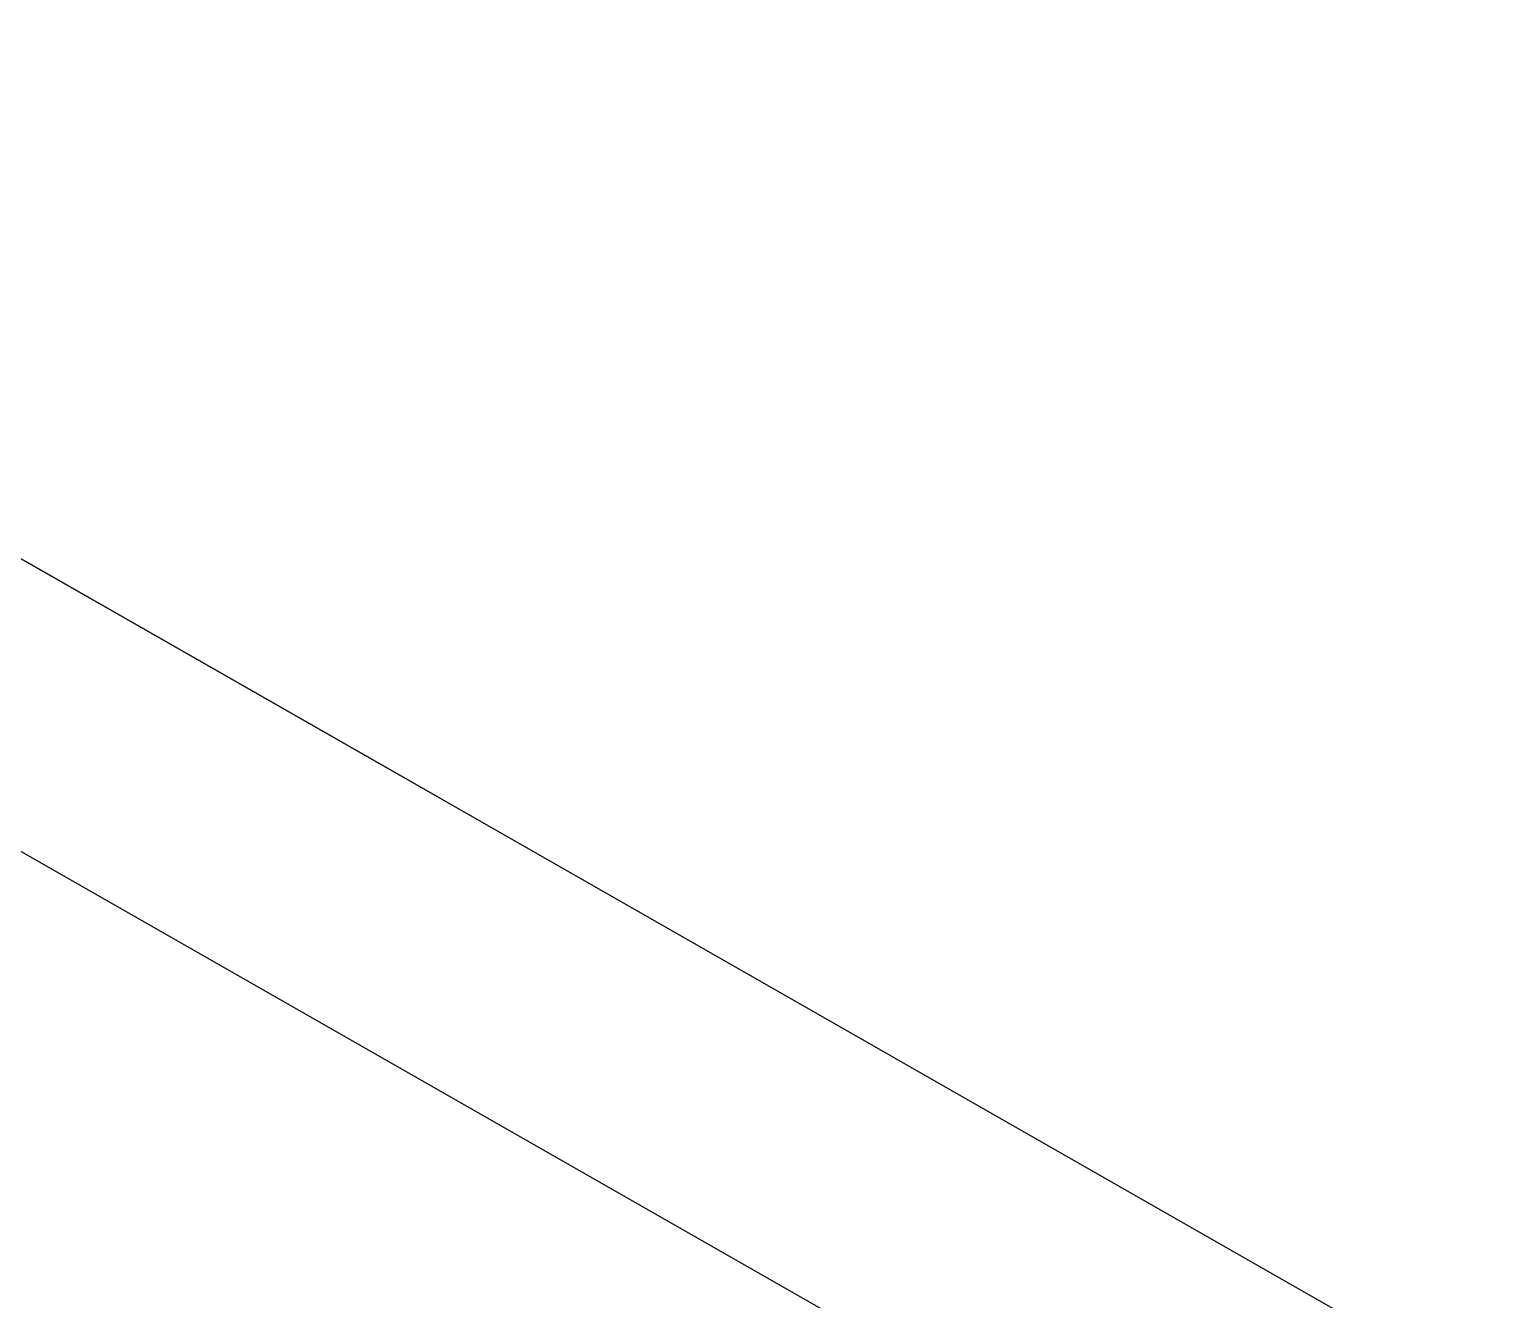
# Model space of a CAD drawing. Header units: inches. Extents: x -20.8 to 74.7, y -53.7 to 19.1.
# Drawn here: x 0.558 to 1.407, y 11.715 to 12.456 of the extents above; entities that cross this region are included whole.
import ezdxf

# ---------------------------------------------------------------- set-up
doc = ezdxf.new("R2010")
doc.units = ezdxf.units.IN
doc.header["$MEASUREMENT"] = 0
for name, color, linetype, lineweight in [('.ATI-HATCH', 7, 'Continuous', 0), ('G-ANNO-TTLB', 7, 'Continuous', 0), ('TYVEK', 7, 'Continuous', 0)]:
    doc.layers.add(name, color=color, linetype=linetype, lineweight=lineweight)

# ---------------------------------------------------------------- blocks, each defined once
blk = doc.blocks.new('Block_857')
at = {"layer": '.ATI-HATCH'}
for points, knots in [([(0.05346, 12.43236), (0.05346, 12.43236), (-0.09602, 12.34733), (-0.09602, 12.34733), (-0.09602, 12.34733), (1.14653, 11.63781), (1.14653, 11.63781), (1.14653, 11.63781), (1.31916, 11.70962), (1.31916, 11.70962), (1.31916, 11.70962), (0.05346, 12.43236), (0.05346, 12.43236)], [0, 0, 0, 0, 1, 1, 1, 2, 2, 2, 3, 3, 3, 4, 4, 4, 4]), ([(-0.09602, 12.34733), (-0.09602, 12.34733), (-0.25814, 12.2551), (-0.25814, 12.2551), (-0.25814, 12.2551), (-0.37482, 12.1876), (-0.37482, 12.1876), (-0.37482, 12.1876), (0.55876, 11.6545), (0.55876, 11.6545), (0.82086, 11.50795), (1.08295, 11.3614), (1.12257, 11.41564), (1.1279, 11.42294), (1.12921, 11.43389), (1.12593, 11.44896), (1.1183, 11.48406), (1.08585, 11.54157), (1.05341, 11.59907), (1.05341, 11.59907), (1.14653, 11.63781), (1.14653, 11.63781), (1.14653, 11.63781), (-0.09602, 12.34733), (-0.09602, 12.34733)], [0, 0, 0, 0, 1, 1, 1, 2, 2, 2, 3, 3, 3, 4, 4, 4, 5, 5, 5, 6, 6, 6, 7, 7, 7, 8, 8, 8, 8])]:
    blk.add_open_spline(points, degree=3, knots=knots, dxfattribs=at)
at = {"layer": '.ATI-HATCH', "color": 8, "lineweight": 0, "true_color": 0x818080}
for points in [[(0.56725, 12.13014), (0.56725, 12.13014), (0.56725, 12.13014), (0.56725, 12.13014)], [(0.57663, 12.11138), (0.57663, 12.11138), (0.57663, 12.11138), (0.57663, 12.11138)], [(0.59539, 12.11138), (0.59539, 12.11138), (0.59539, 12.11138), (0.59539, 12.11138)], [(0.61414, 12.11138), (0.61414, 12.11138), (0.61414, 12.11138), (0.61414, 12.11138)], [(0.56725, 12.09263), (0.56725, 12.09263), (0.56725, 12.09263), (0.56725, 12.09263)], [(0.58601, 12.09263), (0.58601, 12.09263), (0.58601, 12.09263), (0.58601, 12.09263)], [(0.60476, 12.09263), (0.60476, 12.09263), (0.60476, 12.09263), (0.60476, 12.09263)], [(0.62352, 12.09263), (0.62352, 12.09263), (0.62352, 12.09263), (0.62352, 12.09263)], [(0.64228, 12.09263), (0.64228, 12.09263), (0.64228, 12.09263), (0.64228, 12.09263)], [(0.57663, 12.07387), (0.57663, 12.07387), (0.57663, 12.07387), (0.57663, 12.07387)], [(0.59539, 12.07387), (0.59539, 12.07387), (0.59539, 12.07387), (0.59539, 12.07387)], [(0.61414, 12.07387), (0.61414, 12.07387), (0.61414, 12.07387), (0.61414, 12.07387)], [(0.6329, 12.07387), (0.6329, 12.07387), (0.6329, 12.07387), (0.6329, 12.07387)], [(0.65165, 12.07387), (0.65165, 12.07387), (0.65165, 12.07387), (0.65165, 12.07387)], [(0.67041, 12.07387), (0.67041, 12.07387), (0.67041, 12.07387), (0.67041, 12.07387)], [(0.56725, 12.05512), (0.56725, 12.05512), (0.56725, 12.05512), (0.56725, 12.05512)], [(0.58601, 12.05512), (0.58601, 12.05512), (0.58601, 12.05512), (0.58601, 12.05512)], [(0.60476, 12.05512), (0.60476, 12.05512), (0.60476, 12.05512), (0.60476, 12.05512)], [(0.62352, 12.05512), (0.62352, 12.05512), (0.62352, 12.05512), (0.62352, 12.05512)], [(0.64228, 12.05512), (0.64228, 12.05512), (0.64228, 12.05512), (0.64228, 12.05512)], [(0.66103, 12.05512), (0.66103, 12.05512), (0.66103, 12.05512), (0.66103, 12.05512)], [(0.67979, 12.05512), (0.67979, 12.05512), (0.67979, 12.05512), (0.67979, 12.05512)], [(0.69854, 12.05512), (0.69854, 12.05512), (0.69854, 12.05512), (0.69854, 12.05512)], [(0.57663, 12.03636), (0.57663, 12.03636), (0.57663, 12.03636), (0.57663, 12.03636)], [(0.59539, 12.03636), (0.59539, 12.03636), (0.59539, 12.03636), (0.59539, 12.03636)], [(0.61414, 12.03636), (0.61414, 12.03636), (0.61414, 12.03636), (0.61414, 12.03636)], [(0.6329, 12.03636), (0.6329, 12.03636), (0.6329, 12.03636), (0.6329, 12.03636)], [(0.65165, 12.03636), (0.65165, 12.03636), (0.65165, 12.03636), (0.65165, 12.03636)], [(0.67041, 12.03636), (0.67041, 12.03636), (0.67041, 12.03636), (0.67041, 12.03636)], [(0.68916, 12.03636), (0.68916, 12.03636), (0.68916, 12.03636), (0.68916, 12.03636)], [(0.70792, 12.03636), (0.70792, 12.03636), (0.70792, 12.03636), (0.70792, 12.03636)], [(0.72668, 12.03636), (0.72668, 12.03636), (0.72668, 12.03636), (0.72668, 12.03636)], [(0.74543, 12.03636), (0.74543, 12.03636), (0.74543, 12.03636), (0.74543, 12.03636)], [(0.56725, 12.0176), (0.56725, 12.0176), (0.56725, 12.0176), (0.56725, 12.0176)], [(0.58601, 12.0176), (0.58601, 12.0176), (0.58601, 12.0176), (0.58601, 12.0176)], [(0.60476, 12.0176), (0.60476, 12.0176), (0.60476, 12.0176), (0.60476, 12.0176)], [(0.62352, 12.0176), (0.62352, 12.0176), (0.62352, 12.0176), (0.62352, 12.0176)], [(0.64228, 12.0176), (0.64228, 12.0176), (0.64228, 12.0176), (0.64228, 12.0176)], [(0.66103, 12.0176), (0.66103, 12.0176), (0.66103, 12.0176), (0.66103, 12.0176)], [(0.67979, 12.0176), (0.67979, 12.0176), (0.67979, 12.0176), (0.67979, 12.0176)], [(0.69854, 12.0176), (0.69854, 12.0176), (0.69854, 12.0176), (0.69854, 12.0176)], [(0.7173, 12.0176), (0.7173, 12.0176), (0.7173, 12.0176), (0.7173, 12.0176)], [(0.73605, 12.0176), (0.73605, 12.0176), (0.73605, 12.0176), (0.73605, 12.0176)], [(0.75481, 12.0176), (0.75481, 12.0176), (0.75481, 12.0176), (0.75481, 12.0176)], [(0.77357, 12.0176), (0.77357, 12.0176), (0.77357, 12.0176), (0.77357, 12.0176)], [(0.57663, 11.99885), (0.57663, 11.99885), (0.57663, 11.99885), (0.57663, 11.99885)], [(0.59539, 11.99885), (0.59539, 11.99885), (0.59539, 11.99885), (0.59539, 11.99885)], [(0.61414, 11.99885), (0.61414, 11.99885), (0.61414, 11.99885), (0.61414, 11.99885)], [(0.6329, 11.99885), (0.6329, 11.99885), (0.6329, 11.99885), (0.6329, 11.99885)], [(0.65165, 11.99885), (0.65165, 11.99885), (0.65165, 11.99885), (0.65165, 11.99885)], [(0.67041, 11.99885), (0.67041, 11.99885), (0.67041, 11.99885), (0.67041, 11.99885)], [(0.68916, 11.99885), (0.68916, 11.99885), (0.68916, 11.99885), (0.68916, 11.99885)], [(0.70792, 11.99885), (0.70792, 11.99885), (0.70792, 11.99885), (0.70792, 11.99885)], [(0.72668, 11.99885), (0.72668, 11.99885), (0.72668, 11.99885), (0.72668, 11.99885)], [(0.74543, 11.99885), (0.74543, 11.99885), (0.74543, 11.99885), (0.74543, 11.99885)], [(0.76419, 11.99885), (0.76419, 11.99885), (0.76419, 11.99885), (0.76419, 11.99885)], [(0.78294, 11.99885), (0.78294, 11.99885), (0.78294, 11.99885), (0.78294, 11.99885)], [(0.8017, 11.99885), (0.8017, 11.99885), (0.8017, 11.99885), (0.8017, 11.99885)], [(0.56725, 11.98009), (0.56725, 11.98009), (0.56725, 11.98009), (0.56725, 11.98009)], [(0.58601, 11.98009), (0.58601, 11.98009), (0.58601, 11.98009), (0.58601, 11.98009)], [(0.60476, 11.98009), (0.60476, 11.98009), (0.60476, 11.98009), (0.60476, 11.98009)], [(0.62352, 11.98009), (0.62352, 11.98009), (0.62352, 11.98009), (0.62352, 11.98009)], [(0.64228, 11.98009), (0.64228, 11.98009), (0.64228, 11.98009), (0.64228, 11.98009)], [(0.66103, 11.98009), (0.66103, 11.98009), (0.66103, 11.98009), (0.66103, 11.98009)], [(0.67979, 11.98009), (0.67979, 11.98009), (0.67979, 11.98009), (0.67979, 11.98009)], [(0.69854, 11.98009), (0.69854, 11.98009), (0.69854, 11.98009), (0.69854, 11.98009)], [(0.7173, 11.98009), (0.7173, 11.98009), (0.7173, 11.98009), (0.7173, 11.98009)], [(0.73605, 11.98009), (0.73605, 11.98009), (0.73605, 11.98009), (0.73605, 11.98009)], [(0.75481, 11.98009), (0.75481, 11.98009), (0.75481, 11.98009), (0.75481, 11.98009)], [(0.77357, 11.98009), (0.77357, 11.98009), (0.77357, 11.98009), (0.77357, 11.98009)], [(0.79232, 11.98009), (0.79232, 11.98009), (0.79232, 11.98009), (0.79232, 11.98009)], [(0.81108, 11.98009), (0.81108, 11.98009), (0.81108, 11.98009), (0.81108, 11.98009)], [(0.82983, 11.98009), (0.82983, 11.98009), (0.82983, 11.98009), (0.82983, 11.98009)], [(0.57663, 11.96134), (0.57663, 11.96134), (0.57663, 11.96134), (0.57663, 11.96134)], [(0.59539, 11.96134), (0.59539, 11.96134), (0.59539, 11.96134), (0.59539, 11.96134)], [(0.61414, 11.96134), (0.61414, 11.96134), (0.61414, 11.96134), (0.61414, 11.96134)], [(0.6329, 11.96134), (0.6329, 11.96134), (0.6329, 11.96134), (0.6329, 11.96134)], [(0.65165, 11.96134), (0.65165, 11.96134), (0.65165, 11.96134), (0.65165, 11.96134)], [(0.67041, 11.96134), (0.67041, 11.96134), (0.67041, 11.96134), (0.67041, 11.96134)], [(0.68916, 11.96134), (0.68916, 11.96134), (0.68916, 11.96134), (0.68916, 11.96134)], [(0.70792, 11.96134), (0.70792, 11.96134), (0.70792, 11.96134), (0.70792, 11.96134)], [(0.72668, 11.96134), (0.72668, 11.96134), (0.72668, 11.96134), (0.72668, 11.96134)], [(0.74543, 11.96134), (0.74543, 11.96134), (0.74543, 11.96134), (0.74543, 11.96134)], [(0.76419, 11.96134), (0.76419, 11.96134), (0.76419, 11.96134), (0.76419, 11.96134)], [(0.78294, 11.96134), (0.78294, 11.96134), (0.78294, 11.96134), (0.78294, 11.96134)], [(0.8017, 11.96134), (0.8017, 11.96134), (0.8017, 11.96134), (0.8017, 11.96134)], [(0.82045, 11.96134), (0.82045, 11.96134), (0.82045, 11.96134), (0.82045, 11.96134)], [(0.83921, 11.96134), (0.83921, 11.96134), (0.83921, 11.96134), (0.83921, 11.96134)], [(0.85797, 11.96134), (0.85797, 11.96134), (0.85797, 11.96134), (0.85797, 11.96134)], [(0.87672, 11.96134), (0.87672, 11.96134), (0.87672, 11.96134), (0.87672, 11.96134)], [(0.56725, 11.94258), (0.56725, 11.94258), (0.56725, 11.94258), (0.56725, 11.94258)], [(0.58601, 11.94258), (0.58601, 11.94258), (0.58601, 11.94258), (0.58601, 11.94258)], [(0.60476, 11.94258), (0.60476, 11.94258), (0.60476, 11.94258), (0.60476, 11.94258)], [(0.62352, 11.94258), (0.62352, 11.94258), (0.62352, 11.94258), (0.62352, 11.94258)], [(0.64228, 11.94258), (0.64228, 11.94258), (0.64228, 11.94258), (0.64228, 11.94258)], [(0.66103, 11.94258), (0.66103, 11.94258), (0.66103, 11.94258), (0.66103, 11.94258)], [(0.67979, 11.94258), (0.67979, 11.94258), (0.67979, 11.94258), (0.67979, 11.94258)], [(0.69854, 11.94258), (0.69854, 11.94258), (0.69854, 11.94258), (0.69854, 11.94258)], [(0.7173, 11.94258), (0.7173, 11.94258), (0.7173, 11.94258), (0.7173, 11.94258)], [(0.73605, 11.94258), (0.73605, 11.94258), (0.73605, 11.94258), (0.73605, 11.94258)], [(0.75481, 11.94258), (0.75481, 11.94258), (0.75481, 11.94258), (0.75481, 11.94258)], [(0.77357, 11.94258), (0.77357, 11.94258), (0.77357, 11.94258), (0.77357, 11.94258)], [(0.79232, 11.94258), (0.79232, 11.94258), (0.79232, 11.94258), (0.79232, 11.94258)], [(0.81108, 11.94258), (0.81108, 11.94258), (0.81108, 11.94258), (0.81108, 11.94258)], [(0.82983, 11.94258), (0.82983, 11.94258), (0.82983, 11.94258), (0.82983, 11.94258)], [(0.84859, 11.94258), (0.84859, 11.94258), (0.84859, 11.94258), (0.84859, 11.94258)], [(0.86734, 11.94258), (0.86734, 11.94258), (0.86734, 11.94258), (0.86734, 11.94258)], [(0.8861, 11.94258), (0.8861, 11.94258), (0.8861, 11.94258), (0.8861, 11.94258)], [(0.90485, 11.94258), (0.90485, 11.94258), (0.90485, 11.94258), (0.90485, 11.94258)], [(0.57663, 11.92383), (0.57663, 11.92383), (0.57663, 11.92383), (0.57663, 11.92383)], [(0.59539, 11.92383), (0.59539, 11.92383), (0.59539, 11.92383), (0.59539, 11.92383)], [(0.61414, 11.92383), (0.61414, 11.92383), (0.61414, 11.92383), (0.61414, 11.92383)], [(0.6329, 11.92383), (0.6329, 11.92383), (0.6329, 11.92383), (0.6329, 11.92383)], [(0.65165, 11.92383), (0.65165, 11.92383), (0.65165, 11.92383), (0.65165, 11.92383)], [(0.67041, 11.92383), (0.67041, 11.92383), (0.67041, 11.92383), (0.67041, 11.92383)], [(0.68916, 11.92383), (0.68916, 11.92383), (0.68916, 11.92383), (0.68916, 11.92383)], [(0.70792, 11.92383), (0.70792, 11.92383), (0.70792, 11.92383), (0.70792, 11.92383)], [(0.72668, 11.92383), (0.72668, 11.92383), (0.72668, 11.92383), (0.72668, 11.92383)], [(0.74543, 11.92383), (0.74543, 11.92383), (0.74543, 11.92383), (0.74543, 11.92383)], [(0.76419, 11.92383), (0.76419, 11.92383), (0.76419, 11.92383), (0.76419, 11.92383)], [(0.78294, 11.92383), (0.78294, 11.92383), (0.78294, 11.92383), (0.78294, 11.92383)], [(0.8017, 11.92383), (0.8017, 11.92383), (0.8017, 11.92383), (0.8017, 11.92383)], [(0.82045, 11.92383), (0.82045, 11.92383), (0.82045, 11.92383), (0.82045, 11.92383)], [(0.83921, 11.92383), (0.83921, 11.92383), (0.83921, 11.92383), (0.83921, 11.92383)], [(0.85797, 11.92383), (0.85797, 11.92383), (0.85797, 11.92383), (0.85797, 11.92383)], [(0.87672, 11.92383), (0.87672, 11.92383), (0.87672, 11.92383), (0.87672, 11.92383)], [(0.89548, 11.92383), (0.89548, 11.92383), (0.89548, 11.92383), (0.89548, 11.92383)], [(0.91423, 11.92383), (0.91423, 11.92383), (0.91423, 11.92383), (0.91423, 11.92383)], [(0.93299, 11.92383), (0.93299, 11.92383), (0.93299, 11.92383), (0.93299, 11.92383)], [(0.56725, 11.90507), (0.56725, 11.90507), (0.56725, 11.90507), (0.56725, 11.90507)], [(0.58601, 11.90507), (0.58601, 11.90507), (0.58601, 11.90507), (0.58601, 11.90507)], [(0.60476, 11.90507), (0.60476, 11.90507), (0.60476, 11.90507), (0.60476, 11.90507)], [(0.62352, 11.90507), (0.62352, 11.90507), (0.62352, 11.90507), (0.62352, 11.90507)], [(0.64228, 11.90507), (0.64228, 11.90507), (0.64228, 11.90507), (0.64228, 11.90507)], [(0.66103, 11.90507), (0.66103, 11.90507), (0.66103, 11.90507), (0.66103, 11.90507)], [(0.67979, 11.90507), (0.67979, 11.90507), (0.67979, 11.90507), (0.67979, 11.90507)], [(0.69854, 11.90507), (0.69854, 11.90507), (0.69854, 11.90507), (0.69854, 11.90507)], [(0.7173, 11.90507), (0.7173, 11.90507), (0.7173, 11.90507), (0.7173, 11.90507)], [(0.73605, 11.90507), (0.73605, 11.90507), (0.73605, 11.90507), (0.73605, 11.90507)], [(0.75481, 11.90507), (0.75481, 11.90507), (0.75481, 11.90507), (0.75481, 11.90507)], [(0.77357, 11.90507), (0.77357, 11.90507), (0.77357, 11.90507), (0.77357, 11.90507)], [(0.79232, 11.90507), (0.79232, 11.90507), (0.79232, 11.90507), (0.79232, 11.90507)], [(0.81108, 11.90507), (0.81108, 11.90507), (0.81108, 11.90507), (0.81108, 11.90507)], [(0.82983, 11.90507), (0.82983, 11.90507), (0.82983, 11.90507), (0.82983, 11.90507)], [(0.84859, 11.90507), (0.84859, 11.90507), (0.84859, 11.90507), (0.84859, 11.90507)], [(0.86734, 11.90507), (0.86734, 11.90507), (0.86734, 11.90507), (0.86734, 11.90507)], [(0.8861, 11.90507), (0.8861, 11.90507), (0.8861, 11.90507), (0.8861, 11.90507)], [(0.90485, 11.90507), (0.90485, 11.90507), (0.90485, 11.90507), (0.90485, 11.90507)], [(0.92361, 11.90507), (0.92361, 11.90507), (0.92361, 11.90507), (0.92361, 11.90507)], [(0.94237, 11.90507), (0.94237, 11.90507), (0.94237, 11.90507), (0.94237, 11.90507)], [(0.96112, 11.90507), (0.96112, 11.90507), (0.96112, 11.90507), (0.96112, 11.90507)], [(0.57663, 11.88631), (0.57663, 11.88631), (0.57663, 11.88631), (0.57663, 11.88631)], [(0.59539, 11.88631), (0.59539, 11.88631), (0.59539, 11.88631), (0.59539, 11.88631)], [(0.61414, 11.88631), (0.61414, 11.88631), (0.61414, 11.88631), (0.61414, 11.88631)], [(0.6329, 11.88631), (0.6329, 11.88631), (0.6329, 11.88631), (0.6329, 11.88631)], [(0.65165, 11.88631), (0.65165, 11.88631), (0.65165, 11.88631), (0.65165, 11.88631)], [(0.67041, 11.88631), (0.67041, 11.88631), (0.67041, 11.88631), (0.67041, 11.88631)], [(0.68916, 11.88631), (0.68916, 11.88631), (0.68916, 11.88631), (0.68916, 11.88631)], [(0.70792, 11.88631), (0.70792, 11.88631), (0.70792, 11.88631), (0.70792, 11.88631)], [(0.72668, 11.88631), (0.72668, 11.88631), (0.72668, 11.88631), (0.72668, 11.88631)], [(0.74543, 11.88631), (0.74543, 11.88631), (0.74543, 11.88631), (0.74543, 11.88631)], [(0.76419, 11.88631), (0.76419, 11.88631), (0.76419, 11.88631), (0.76419, 11.88631)], [(0.78294, 11.88631), (0.78294, 11.88631), (0.78294, 11.88631), (0.78294, 11.88631)], [(0.8017, 11.88631), (0.8017, 11.88631), (0.8017, 11.88631), (0.8017, 11.88631)], [(0.82045, 11.88631), (0.82045, 11.88631), (0.82045, 11.88631), (0.82045, 11.88631)], [(0.83921, 11.88631), (0.83921, 11.88631), (0.83921, 11.88631), (0.83921, 11.88631)], [(0.85797, 11.88631), (0.85797, 11.88631), (0.85797, 11.88631), (0.85797, 11.88631)], [(0.87672, 11.88631), (0.87672, 11.88631), (0.87672, 11.88631), (0.87672, 11.88631)], [(0.89548, 11.88631), (0.89548, 11.88631), (0.89548, 11.88631), (0.89548, 11.88631)], [(0.91423, 11.88631), (0.91423, 11.88631), (0.91423, 11.88631), (0.91423, 11.88631)], [(0.93299, 11.88631), (0.93299, 11.88631), (0.93299, 11.88631), (0.93299, 11.88631)], [(0.95174, 11.88631), (0.95174, 11.88631), (0.95174, 11.88631), (0.95174, 11.88631)], [(0.9705, 11.88631), (0.9705, 11.88631), (0.9705, 11.88631), (0.9705, 11.88631)], [(0.98926, 11.88631), (0.98926, 11.88631), (0.98926, 11.88631), (0.98926, 11.88631)], [(1.00801, 11.88631), (1.00801, 11.88631), (1.00801, 11.88631), (1.00801, 11.88631)], [(0.56725, 11.86756), (0.56725, 11.86756), (0.56725, 11.86756), (0.56725, 11.86756)], [(0.58601, 11.86756), (0.58601, 11.86756), (0.58601, 11.86756), (0.58601, 11.86756)], [(0.60476, 11.86756), (0.60476, 11.86756), (0.60476, 11.86756), (0.60476, 11.86756)], [(0.62352, 11.86756), (0.62352, 11.86756), (0.62352, 11.86756), (0.62352, 11.86756)], [(0.64228, 11.86756), (0.64228, 11.86756), (0.64228, 11.86756), (0.64228, 11.86756)], [(0.66103, 11.86756), (0.66103, 11.86756), (0.66103, 11.86756), (0.66103, 11.86756)], [(0.67979, 11.86756), (0.67979, 11.86756), (0.67979, 11.86756), (0.67979, 11.86756)], [(0.69854, 11.86756), (0.69854, 11.86756), (0.69854, 11.86756), (0.69854, 11.86756)], [(0.7173, 11.86756), (0.7173, 11.86756), (0.7173, 11.86756), (0.7173, 11.86756)], [(0.73605, 11.86756), (0.73605, 11.86756), (0.73605, 11.86756), (0.73605, 11.86756)], [(0.75481, 11.86756), (0.75481, 11.86756), (0.75481, 11.86756), (0.75481, 11.86756)], [(0.77357, 11.86756), (0.77357, 11.86756), (0.77357, 11.86756), (0.77357, 11.86756)], [(0.79232, 11.86756), (0.79232, 11.86756), (0.79232, 11.86756), (0.79232, 11.86756)], [(0.81108, 11.86756), (0.81108, 11.86756), (0.81108, 11.86756), (0.81108, 11.86756)], [(0.82983, 11.86756), (0.82983, 11.86756), (0.82983, 11.86756), (0.82983, 11.86756)], [(0.84859, 11.86756), (0.84859, 11.86756), (0.84859, 11.86756), (0.84859, 11.86756)], [(0.86734, 11.86756), (0.86734, 11.86756), (0.86734, 11.86756), (0.86734, 11.86756)], [(0.8861, 11.86756), (0.8861, 11.86756), (0.8861, 11.86756), (0.8861, 11.86756)], [(0.90485, 11.86756), (0.90485, 11.86756), (0.90485, 11.86756), (0.90485, 11.86756)], [(0.92361, 11.86756), (0.92361, 11.86756), (0.92361, 11.86756), (0.92361, 11.86756)], [(0.94237, 11.86756), (0.94237, 11.86756), (0.94237, 11.86756), (0.94237, 11.86756)], [(0.96112, 11.86756), (0.96112, 11.86756), (0.96112, 11.86756), (0.96112, 11.86756)], [(0.97988, 11.86756), (0.97988, 11.86756), (0.97988, 11.86756), (0.97988, 11.86756)], [(0.99863, 11.86756), (0.99863, 11.86756), (0.99863, 11.86756), (0.99863, 11.86756)], [(1.01739, 11.86756), (1.01739, 11.86756), (1.01739, 11.86756), (1.01739, 11.86756)], [(1.03614, 11.86756), (1.03614, 11.86756), (1.03614, 11.86756), (1.03614, 11.86756)], [(0.57663, 11.8488), (0.57663, 11.8488), (0.57663, 11.8488), (0.57663, 11.8488)], [(0.59539, 11.8488), (0.59539, 11.8488), (0.59539, 11.8488), (0.59539, 11.8488)], [(0.61414, 11.8488), (0.61414, 11.8488), (0.61414, 11.8488), (0.61414, 11.8488)], [(0.6329, 11.8488), (0.6329, 11.8488), (0.6329, 11.8488), (0.6329, 11.8488)], [(0.65165, 11.8488), (0.65165, 11.8488), (0.65165, 11.8488), (0.65165, 11.8488)], [(0.67041, 11.8488), (0.67041, 11.8488), (0.67041, 11.8488), (0.67041, 11.8488)], [(0.68916, 11.8488), (0.68916, 11.8488), (0.68916, 11.8488), (0.68916, 11.8488)], [(0.70792, 11.8488), (0.70792, 11.8488), (0.70792, 11.8488), (0.70792, 11.8488)], [(0.72668, 11.8488), (0.72668, 11.8488), (0.72668, 11.8488), (0.72668, 11.8488)], [(0.74543, 11.8488), (0.74543, 11.8488), (0.74543, 11.8488), (0.74543, 11.8488)], [(0.76419, 11.8488), (0.76419, 11.8488), (0.76419, 11.8488), (0.76419, 11.8488)], [(0.78294, 11.8488), (0.78294, 11.8488), (0.78294, 11.8488), (0.78294, 11.8488)], [(0.8017, 11.8488), (0.8017, 11.8488), (0.8017, 11.8488), (0.8017, 11.8488)], [(0.82045, 11.8488), (0.82045, 11.8488), (0.82045, 11.8488), (0.82045, 11.8488)], [(0.83921, 11.8488), (0.83921, 11.8488), (0.83921, 11.8488), (0.83921, 11.8488)], [(0.85797, 11.8488), (0.85797, 11.8488), (0.85797, 11.8488), (0.85797, 11.8488)], [(0.87672, 11.8488), (0.87672, 11.8488), (0.87672, 11.8488), (0.87672, 11.8488)], [(0.89548, 11.8488), (0.89548, 11.8488), (0.89548, 11.8488), (0.89548, 11.8488)], [(0.91423, 11.8488), (0.91423, 11.8488), (0.91423, 11.8488), (0.91423, 11.8488)], [(0.93299, 11.8488), (0.93299, 11.8488), (0.93299, 11.8488), (0.93299, 11.8488)], [(0.95174, 11.8488), (0.95174, 11.8488), (0.95174, 11.8488), (0.95174, 11.8488)], [(0.9705, 11.8488), (0.9705, 11.8488), (0.9705, 11.8488), (0.9705, 11.8488)], [(0.98926, 11.8488), (0.98926, 11.8488), (0.98926, 11.8488), (0.98926, 11.8488)], [(1.00801, 11.8488), (1.00801, 11.8488), (1.00801, 11.8488), (1.00801, 11.8488)], [(1.02677, 11.8488), (1.02677, 11.8488), (1.02677, 11.8488), (1.02677, 11.8488)], [(1.04552, 11.8488), (1.04552, 11.8488), (1.04552, 11.8488), (1.04552, 11.8488)], [(1.06428, 11.8488), (1.06428, 11.8488), (1.06428, 11.8488), (1.06428, 11.8488)], [(0.56725, 11.83005), (0.56725, 11.83005), (0.56725, 11.83005), (0.56725, 11.83005)], [(0.58601, 11.83005), (0.58601, 11.83005), (0.58601, 11.83005), (0.58601, 11.83005)], [(0.60476, 11.83005), (0.60476, 11.83005), (0.60476, 11.83005), (0.60476, 11.83005)], [(0.62352, 11.83005), (0.62352, 11.83005), (0.62352, 11.83005), (0.62352, 11.83005)], [(0.64228, 11.83005), (0.64228, 11.83005), (0.64228, 11.83005), (0.64228, 11.83005)], [(0.66103, 11.83005), (0.66103, 11.83005), (0.66103, 11.83005), (0.66103, 11.83005)], [(0.67979, 11.83005), (0.67979, 11.83005), (0.67979, 11.83005), (0.67979, 11.83005)], [(0.69854, 11.83005), (0.69854, 11.83005), (0.69854, 11.83005), (0.69854, 11.83005)], [(0.7173, 11.83005), (0.7173, 11.83005), (0.7173, 11.83005), (0.7173, 11.83005)], [(0.73605, 11.83005), (0.73605, 11.83005), (0.73605, 11.83005), (0.73605, 11.83005)], [(0.75481, 11.83005), (0.75481, 11.83005), (0.75481, 11.83005), (0.75481, 11.83005)], [(0.77357, 11.83005), (0.77357, 11.83005), (0.77357, 11.83005), (0.77357, 11.83005)], [(0.79232, 11.83005), (0.79232, 11.83005), (0.79232, 11.83005), (0.79232, 11.83005)], [(0.81108, 11.83005), (0.81108, 11.83005), (0.81108, 11.83005), (0.81108, 11.83005)], [(0.82983, 11.83005), (0.82983, 11.83005), (0.82983, 11.83005), (0.82983, 11.83005)], [(0.84859, 11.83005), (0.84859, 11.83005), (0.84859, 11.83005), (0.84859, 11.83005)], [(0.86734, 11.83005), (0.86734, 11.83005), (0.86734, 11.83005), (0.86734, 11.83005)], [(0.8861, 11.83005), (0.8861, 11.83005), (0.8861, 11.83005), (0.8861, 11.83005)], [(0.90485, 11.83005), (0.90485, 11.83005), (0.90485, 11.83005), (0.90485, 11.83005)], [(0.92361, 11.83005), (0.92361, 11.83005), (0.92361, 11.83005), (0.92361, 11.83005)], [(0.94237, 11.83005), (0.94237, 11.83005), (0.94237, 11.83005), (0.94237, 11.83005)], [(0.96112, 11.83005), (0.96112, 11.83005), (0.96112, 11.83005), (0.96112, 11.83005)], [(0.97988, 11.83005), (0.97988, 11.83005), (0.97988, 11.83005), (0.97988, 11.83005)], [(0.99863, 11.83005), (0.99863, 11.83005), (0.99863, 11.83005), (0.99863, 11.83005)], [(1.01739, 11.83005), (1.01739, 11.83005), (1.01739, 11.83005), (1.01739, 11.83005)], [(1.03614, 11.83005), (1.03614, 11.83005), (1.03614, 11.83005), (1.03614, 11.83005)], [(1.0549, 11.83005), (1.0549, 11.83005), (1.0549, 11.83005), (1.0549, 11.83005)], [(1.07366, 11.83005), (1.07366, 11.83005), (1.07366, 11.83005), (1.07366, 11.83005)], [(1.09241, 11.83005), (1.09241, 11.83005), (1.09241, 11.83005), (1.09241, 11.83005)], [(0.57663, 11.81129), (0.57663, 11.81129), (0.57663, 11.81129), (0.57663, 11.81129)], [(0.59539, 11.81129), (0.59539, 11.81129), (0.59539, 11.81129), (0.59539, 11.81129)], [(0.61414, 11.81129), (0.61414, 11.81129), (0.61414, 11.81129), (0.61414, 11.81129)], [(0.6329, 11.81129), (0.6329, 11.81129), (0.6329, 11.81129), (0.6329, 11.81129)], [(0.65165, 11.81129), (0.65165, 11.81129), (0.65165, 11.81129), (0.65165, 11.81129)], [(0.67041, 11.81129), (0.67041, 11.81129), (0.67041, 11.81129), (0.67041, 11.81129)], [(0.68916, 11.81129), (0.68916, 11.81129), (0.68916, 11.81129), (0.68916, 11.81129)], [(0.70792, 11.81129), (0.70792, 11.81129), (0.70792, 11.81129), (0.70792, 11.81129)], [(0.72668, 11.81129), (0.72668, 11.81129), (0.72668, 11.81129), (0.72668, 11.81129)], [(0.74543, 11.81129), (0.74543, 11.81129), (0.74543, 11.81129), (0.74543, 11.81129)], [(0.76419, 11.81129), (0.76419, 11.81129), (0.76419, 11.81129), (0.76419, 11.81129)], [(0.78294, 11.81129), (0.78294, 11.81129), (0.78294, 11.81129), (0.78294, 11.81129)], [(0.8017, 11.81129), (0.8017, 11.81129), (0.8017, 11.81129), (0.8017, 11.81129)], [(0.82045, 11.81129), (0.82045, 11.81129), (0.82045, 11.81129), (0.82045, 11.81129)], [(0.83921, 11.81129), (0.83921, 11.81129), (0.83921, 11.81129), (0.83921, 11.81129)], [(0.85797, 11.81129), (0.85797, 11.81129), (0.85797, 11.81129), (0.85797, 11.81129)], [(0.87672, 11.81129), (0.87672, 11.81129), (0.87672, 11.81129), (0.87672, 11.81129)], [(0.89548, 11.81129), (0.89548, 11.81129), (0.89548, 11.81129), (0.89548, 11.81129)], [(0.91423, 11.81129), (0.91423, 11.81129), (0.91423, 11.81129), (0.91423, 11.81129)], [(0.93299, 11.81129), (0.93299, 11.81129), (0.93299, 11.81129), (0.93299, 11.81129)], [(0.95174, 11.81129), (0.95174, 11.81129), (0.95174, 11.81129), (0.95174, 11.81129)], [(0.9705, 11.81129), (0.9705, 11.81129), (0.9705, 11.81129), (0.9705, 11.81129)], [(0.98926, 11.81129), (0.98926, 11.81129), (0.98926, 11.81129), (0.98926, 11.81129)], [(1.00801, 11.81129), (1.00801, 11.81129), (1.00801, 11.81129), (1.00801, 11.81129)], [(1.02677, 11.81129), (1.02677, 11.81129), (1.02677, 11.81129), (1.02677, 11.81129)], [(1.04552, 11.81129), (1.04552, 11.81129), (1.04552, 11.81129), (1.04552, 11.81129)], [(1.06428, 11.81129), (1.06428, 11.81129), (1.06428, 11.81129), (1.06428, 11.81129)], [(1.08303, 11.81129), (1.08303, 11.81129), (1.08303, 11.81129), (1.08303, 11.81129)], [(1.10179, 11.81129), (1.10179, 11.81129), (1.10179, 11.81129), (1.10179, 11.81129)], [(1.12055, 11.81129), (1.12055, 11.81129), (1.12055, 11.81129), (1.12055, 11.81129)], [(1.1393, 11.81129), (1.1393, 11.81129), (1.1393, 11.81129), (1.1393, 11.81129)], [(0.56725, 11.79254), (0.56725, 11.79254), (0.56725, 11.79254), (0.56725, 11.79254)], [(0.58601, 11.79254), (0.58601, 11.79254), (0.58601, 11.79254), (0.58601, 11.79254)], [(0.60476, 11.79254), (0.60476, 11.79254), (0.60476, 11.79254), (0.60476, 11.79254)], [(0.62352, 11.79254), (0.62352, 11.79254), (0.62352, 11.79254), (0.62352, 11.79254)], [(0.64228, 11.79254), (0.64228, 11.79254), (0.64228, 11.79254), (0.64228, 11.79254)], [(0.66103, 11.79254), (0.66103, 11.79254), (0.66103, 11.79254), (0.66103, 11.79254)], [(0.67979, 11.79254), (0.67979, 11.79254), (0.67979, 11.79254), (0.67979, 11.79254)], [(0.69854, 11.79254), (0.69854, 11.79254), (0.69854, 11.79254), (0.69854, 11.79254)], [(0.7173, 11.79254), (0.7173, 11.79254), (0.7173, 11.79254), (0.7173, 11.79254)], [(0.73605, 11.79254), (0.73605, 11.79254), (0.73605, 11.79254), (0.73605, 11.79254)], [(0.75481, 11.79254), (0.75481, 11.79254), (0.75481, 11.79254), (0.75481, 11.79254)], [(0.77357, 11.79254), (0.77357, 11.79254), (0.77357, 11.79254), (0.77357, 11.79254)], [(0.79232, 11.79254), (0.79232, 11.79254), (0.79232, 11.79254), (0.79232, 11.79254)], [(0.81108, 11.79254), (0.81108, 11.79254), (0.81108, 11.79254), (0.81108, 11.79254)], [(0.82983, 11.79254), (0.82983, 11.79254), (0.82983, 11.79254), (0.82983, 11.79254)], [(0.84859, 11.79254), (0.84859, 11.79254), (0.84859, 11.79254), (0.84859, 11.79254)], [(0.86734, 11.79254), (0.86734, 11.79254), (0.86734, 11.79254), (0.86734, 11.79254)], [(0.8861, 11.79254), (0.8861, 11.79254), (0.8861, 11.79254), (0.8861, 11.79254)], [(0.90485, 11.79254), (0.90485, 11.79254), (0.90485, 11.79254), (0.90485, 11.79254)], [(0.92361, 11.79254), (0.92361, 11.79254), (0.92361, 11.79254), (0.92361, 11.79254)], [(0.94237, 11.79254), (0.94237, 11.79254), (0.94237, 11.79254), (0.94237, 11.79254)], [(0.96112, 11.79254), (0.96112, 11.79254), (0.96112, 11.79254), (0.96112, 11.79254)], [(0.97988, 11.79254), (0.97988, 11.79254), (0.97988, 11.79254), (0.97988, 11.79254)], [(0.99863, 11.79254), (0.99863, 11.79254), (0.99863, 11.79254), (0.99863, 11.79254)], [(1.01739, 11.79254), (1.01739, 11.79254), (1.01739, 11.79254), (1.01739, 11.79254)], [(1.03614, 11.79254), (1.03614, 11.79254), (1.03614, 11.79254), (1.03614, 11.79254)], [(1.0549, 11.79254), (1.0549, 11.79254), (1.0549, 11.79254), (1.0549, 11.79254)], [(1.07366, 11.79254), (1.07366, 11.79254), (1.07366, 11.79254), (1.07366, 11.79254)], [(1.09241, 11.79254), (1.09241, 11.79254), (1.09241, 11.79254), (1.09241, 11.79254)], [(1.11117, 11.79254), (1.11117, 11.79254), (1.11117, 11.79254), (1.11117, 11.79254)], [(1.12992, 11.79254), (1.12992, 11.79254), (1.12992, 11.79254), (1.12992, 11.79254)], [(1.14868, 11.79254), (1.14868, 11.79254), (1.14868, 11.79254), (1.14868, 11.79254)], [(1.16743, 11.79254), (1.16743, 11.79254), (1.16743, 11.79254), (1.16743, 11.79254)], [(0.57663, 11.77378), (0.57663, 11.77378), (0.57663, 11.77378), (0.57663, 11.77378)], [(0.59539, 11.77378), (0.59539, 11.77378), (0.59539, 11.77378), (0.59539, 11.77378)], [(0.61414, 11.77378), (0.61414, 11.77378), (0.61414, 11.77378), (0.61414, 11.77378)], [(0.6329, 11.77378), (0.6329, 11.77378), (0.6329, 11.77378), (0.6329, 11.77378)], [(0.65165, 11.77378), (0.65165, 11.77378), (0.65165, 11.77378), (0.65165, 11.77378)], [(0.67041, 11.77378), (0.67041, 11.77378), (0.67041, 11.77378), (0.67041, 11.77378)], [(0.68916, 11.77378), (0.68916, 11.77378), (0.68916, 11.77378), (0.68916, 11.77378)], [(0.70792, 11.77378), (0.70792, 11.77378), (0.70792, 11.77378), (0.70792, 11.77378)], [(0.72668, 11.77378), (0.72668, 11.77378), (0.72668, 11.77378), (0.72668, 11.77378)], [(0.74543, 11.77378), (0.74543, 11.77378), (0.74543, 11.77378), (0.74543, 11.77378)], [(0.76419, 11.77378), (0.76419, 11.77378), (0.76419, 11.77378), (0.76419, 11.77378)], [(0.78294, 11.77378), (0.78294, 11.77378), (0.78294, 11.77378), (0.78294, 11.77378)], [(0.8017, 11.77378), (0.8017, 11.77378), (0.8017, 11.77378), (0.8017, 11.77378)], [(0.82045, 11.77378), (0.82045, 11.77378), (0.82045, 11.77378), (0.82045, 11.77378)], [(0.83921, 11.77378), (0.83921, 11.77378), (0.83921, 11.77378), (0.83921, 11.77378)], [(0.85797, 11.77378), (0.85797, 11.77378), (0.85797, 11.77378), (0.85797, 11.77378)], [(0.87672, 11.77378), (0.87672, 11.77378), (0.87672, 11.77378), (0.87672, 11.77378)], [(0.89548, 11.77378), (0.89548, 11.77378), (0.89548, 11.77378), (0.89548, 11.77378)], [(0.91423, 11.77378), (0.91423, 11.77378), (0.91423, 11.77378), (0.91423, 11.77378)], [(0.93299, 11.77378), (0.93299, 11.77378), (0.93299, 11.77378), (0.93299, 11.77378)], [(0.95174, 11.77378), (0.95174, 11.77378), (0.95174, 11.77378), (0.95174, 11.77378)], [(0.9705, 11.77378), (0.9705, 11.77378), (0.9705, 11.77378), (0.9705, 11.77378)], [(0.98926, 11.77378), (0.98926, 11.77378), (0.98926, 11.77378), (0.98926, 11.77378)], [(1.00801, 11.77378), (1.00801, 11.77378), (1.00801, 11.77378), (1.00801, 11.77378)], [(1.02677, 11.77378), (1.02677, 11.77378), (1.02677, 11.77378), (1.02677, 11.77378)], [(1.04552, 11.77378), (1.04552, 11.77378), (1.04552, 11.77378), (1.04552, 11.77378)], [(1.06428, 11.77378), (1.06428, 11.77378), (1.06428, 11.77378), (1.06428, 11.77378)], [(1.08303, 11.77378), (1.08303, 11.77378), (1.08303, 11.77378), (1.08303, 11.77378)], [(1.10179, 11.77378), (1.10179, 11.77378), (1.10179, 11.77378), (1.10179, 11.77378)], [(1.12055, 11.77378), (1.12055, 11.77378), (1.12055, 11.77378), (1.12055, 11.77378)], [(1.1393, 11.77378), (1.1393, 11.77378), (1.1393, 11.77378), (1.1393, 11.77378)], [(1.15806, 11.77378), (1.15806, 11.77378), (1.15806, 11.77378), (1.15806, 11.77378)], [(1.17681, 11.77378), (1.17681, 11.77378), (1.17681, 11.77378), (1.17681, 11.77378)], [(1.19557, 11.77378), (1.19557, 11.77378), (1.19557, 11.77378), (1.19557, 11.77378)], [(0.56725, 11.75502), (0.56725, 11.75502), (0.56725, 11.75502), (0.56725, 11.75502)], [(0.58601, 11.75502), (0.58601, 11.75502), (0.58601, 11.75502), (0.58601, 11.75502)], [(0.60476, 11.75502), (0.60476, 11.75502), (0.60476, 11.75502), (0.60476, 11.75502)], [(0.62352, 11.75502), (0.62352, 11.75502), (0.62352, 11.75502), (0.62352, 11.75502)], [(0.64228, 11.75502), (0.64228, 11.75502), (0.64228, 11.75502), (0.64228, 11.75502)], [(0.66103, 11.75502), (0.66103, 11.75502), (0.66103, 11.75502), (0.66103, 11.75502)], [(0.67979, 11.75502), (0.67979, 11.75502), (0.67979, 11.75502), (0.67979, 11.75502)], [(0.69854, 11.75502), (0.69854, 11.75502), (0.69854, 11.75502), (0.69854, 11.75502)], [(0.7173, 11.75502), (0.7173, 11.75502), (0.7173, 11.75502), (0.7173, 11.75502)], [(0.73605, 11.75502), (0.73605, 11.75502), (0.73605, 11.75502), (0.73605, 11.75502)], [(0.75481, 11.75502), (0.75481, 11.75502), (0.75481, 11.75502), (0.75481, 11.75502)], [(0.77357, 11.75502), (0.77357, 11.75502), (0.77357, 11.75502), (0.77357, 11.75502)], [(0.79232, 11.75502), (0.79232, 11.75502), (0.79232, 11.75502), (0.79232, 11.75502)], [(0.81108, 11.75502), (0.81108, 11.75502), (0.81108, 11.75502), (0.81108, 11.75502)], [(0.82983, 11.75502), (0.82983, 11.75502), (0.82983, 11.75502), (0.82983, 11.75502)], [(0.84859, 11.75502), (0.84859, 11.75502), (0.84859, 11.75502), (0.84859, 11.75502)], [(0.86734, 11.75502), (0.86734, 11.75502), (0.86734, 11.75502), (0.86734, 11.75502)], [(0.8861, 11.75502), (0.8861, 11.75502), (0.8861, 11.75502), (0.8861, 11.75502)], [(0.90485, 11.75502), (0.90485, 11.75502), (0.90485, 11.75502), (0.90485, 11.75502)], [(0.92361, 11.75502), (0.92361, 11.75502), (0.92361, 11.75502), (0.92361, 11.75502)], [(0.94237, 11.75502), (0.94237, 11.75502), (0.94237, 11.75502), (0.94237, 11.75502)], [(0.96112, 11.75502), (0.96112, 11.75502), (0.96112, 11.75502), (0.96112, 11.75502)], [(0.97988, 11.75502), (0.97988, 11.75502), (0.97988, 11.75502), (0.97988, 11.75502)], [(0.99863, 11.75502), (0.99863, 11.75502), (0.99863, 11.75502), (0.99863, 11.75502)], [(1.01739, 11.75502), (1.01739, 11.75502), (1.01739, 11.75502), (1.01739, 11.75502)], [(1.03614, 11.75502), (1.03614, 11.75502), (1.03614, 11.75502), (1.03614, 11.75502)], [(1.0549, 11.75502), (1.0549, 11.75502), (1.0549, 11.75502), (1.0549, 11.75502)], [(1.07366, 11.75502), (1.07366, 11.75502), (1.07366, 11.75502), (1.07366, 11.75502)], [(1.09241, 11.75502), (1.09241, 11.75502), (1.09241, 11.75502), (1.09241, 11.75502)], [(1.11117, 11.75502), (1.11117, 11.75502), (1.11117, 11.75502), (1.11117, 11.75502)], [(1.12992, 11.75502), (1.12992, 11.75502), (1.12992, 11.75502), (1.12992, 11.75502)], [(1.14868, 11.75502), (1.14868, 11.75502), (1.14868, 11.75502), (1.14868, 11.75502)], [(1.16743, 11.75502), (1.16743, 11.75502), (1.16743, 11.75502), (1.16743, 11.75502)], [(1.18619, 11.75502), (1.18619, 11.75502), (1.18619, 11.75502), (1.18619, 11.75502)], [(1.20495, 11.75502), (1.20495, 11.75502), (1.20495, 11.75502), (1.20495, 11.75502)], [(1.2237, 11.75502), (1.2237, 11.75502), (1.2237, 11.75502), (1.2237, 11.75502)], [(0.57663, 11.73627), (0.57663, 11.73627), (0.57663, 11.73627), (0.57663, 11.73627)], [(0.59539, 11.73627), (0.59539, 11.73627), (0.59539, 11.73627), (0.59539, 11.73627)], [(0.61414, 11.73627), (0.61414, 11.73627), (0.61414, 11.73627), (0.61414, 11.73627)], [(0.6329, 11.73627), (0.6329, 11.73627), (0.6329, 11.73627), (0.6329, 11.73627)], [(0.65165, 11.73627), (0.65165, 11.73627), (0.65165, 11.73627), (0.65165, 11.73627)], [(0.67041, 11.73627), (0.67041, 11.73627), (0.67041, 11.73627), (0.67041, 11.73627)], [(0.68916, 11.73627), (0.68916, 11.73627), (0.68916, 11.73627), (0.68916, 11.73627)], [(0.70792, 11.73627), (0.70792, 11.73627), (0.70792, 11.73627), (0.70792, 11.73627)], [(0.72668, 11.73627), (0.72668, 11.73627), (0.72668, 11.73627), (0.72668, 11.73627)], [(0.74543, 11.73627), (0.74543, 11.73627), (0.74543, 11.73627), (0.74543, 11.73627)], [(0.76419, 11.73627), (0.76419, 11.73627), (0.76419, 11.73627), (0.76419, 11.73627)], [(0.78294, 11.73627), (0.78294, 11.73627), (0.78294, 11.73627), (0.78294, 11.73627)], [(0.8017, 11.73627), (0.8017, 11.73627), (0.8017, 11.73627), (0.8017, 11.73627)], [(0.82045, 11.73627), (0.82045, 11.73627), (0.82045, 11.73627), (0.82045, 11.73627)], [(0.83921, 11.73627), (0.83921, 11.73627), (0.83921, 11.73627), (0.83921, 11.73627)], [(0.85797, 11.73627), (0.85797, 11.73627), (0.85797, 11.73627), (0.85797, 11.73627)], [(0.87672, 11.73627), (0.87672, 11.73627), (0.87672, 11.73627), (0.87672, 11.73627)], [(0.89548, 11.73627), (0.89548, 11.73627), (0.89548, 11.73627), (0.89548, 11.73627)], [(0.91423, 11.73627), (0.91423, 11.73627), (0.91423, 11.73627), (0.91423, 11.73627)], [(0.93299, 11.73627), (0.93299, 11.73627), (0.93299, 11.73627), (0.93299, 11.73627)], [(0.95174, 11.73627), (0.95174, 11.73627), (0.95174, 11.73627), (0.95174, 11.73627)], [(0.9705, 11.73627), (0.9705, 11.73627), (0.9705, 11.73627), (0.9705, 11.73627)], [(0.98926, 11.73627), (0.98926, 11.73627), (0.98926, 11.73627), (0.98926, 11.73627)], [(1.00801, 11.73627), (1.00801, 11.73627), (1.00801, 11.73627), (1.00801, 11.73627)], [(1.02677, 11.73627), (1.02677, 11.73627), (1.02677, 11.73627), (1.02677, 11.73627)], [(1.04552, 11.73627), (1.04552, 11.73627), (1.04552, 11.73627), (1.04552, 11.73627)], [(1.06428, 11.73627), (1.06428, 11.73627), (1.06428, 11.73627), (1.06428, 11.73627)], [(1.08303, 11.73627), (1.08303, 11.73627), (1.08303, 11.73627), (1.08303, 11.73627)], [(1.10179, 11.73627), (1.10179, 11.73627), (1.10179, 11.73627), (1.10179, 11.73627)], [(1.12055, 11.73627), (1.12055, 11.73627), (1.12055, 11.73627), (1.12055, 11.73627)], [(1.1393, 11.73627), (1.1393, 11.73627), (1.1393, 11.73627), (1.1393, 11.73627)], [(1.15806, 11.73627), (1.15806, 11.73627), (1.15806, 11.73627), (1.15806, 11.73627)], [(1.17681, 11.73627), (1.17681, 11.73627), (1.17681, 11.73627), (1.17681, 11.73627)], [(1.19557, 11.73627), (1.19557, 11.73627), (1.19557, 11.73627), (1.19557, 11.73627)], [(1.21432, 11.73627), (1.21432, 11.73627), (1.21432, 11.73627), (1.21432, 11.73627)], [(1.23308, 11.73627), (1.23308, 11.73627), (1.23308, 11.73627), (1.23308, 11.73627)], [(1.25183, 11.73627), (1.25183, 11.73627), (1.25183, 11.73627), (1.25183, 11.73627)], [(1.27059, 11.73627), (1.27059, 11.73627), (1.27059, 11.73627), (1.27059, 11.73627)], [(0.56725, 11.71751), (0.56725, 11.71751), (0.56725, 11.71751), (0.56725, 11.71751)], [(0.58601, 11.71751), (0.58601, 11.71751), (0.58601, 11.71751), (0.58601, 11.71751)], [(0.60476, 11.71751), (0.60476, 11.71751), (0.60476, 11.71751), (0.60476, 11.71751)], [(0.62352, 11.71751), (0.62352, 11.71751), (0.62352, 11.71751), (0.62352, 11.71751)], [(0.64228, 11.71751), (0.64228, 11.71751), (0.64228, 11.71751), (0.64228, 11.71751)], [(0.66103, 11.71751), (0.66103, 11.71751), (0.66103, 11.71751), (0.66103, 11.71751)], [(0.67979, 11.71751), (0.67979, 11.71751), (0.67979, 11.71751), (0.67979, 11.71751)], [(0.69854, 11.71751), (0.69854, 11.71751), (0.69854, 11.71751), (0.69854, 11.71751)], [(0.7173, 11.71751), (0.7173, 11.71751), (0.7173, 11.71751), (0.7173, 11.71751)], [(0.73605, 11.71751), (0.73605, 11.71751), (0.73605, 11.71751), (0.73605, 11.71751)], [(0.75481, 11.71751), (0.75481, 11.71751), (0.75481, 11.71751), (0.75481, 11.71751)], [(0.77357, 11.71751), (0.77357, 11.71751), (0.77357, 11.71751), (0.77357, 11.71751)], [(0.79232, 11.71751), (0.79232, 11.71751), (0.79232, 11.71751), (0.79232, 11.71751)], [(0.81108, 11.71751), (0.81108, 11.71751), (0.81108, 11.71751), (0.81108, 11.71751)], [(0.82983, 11.71751), (0.82983, 11.71751), (0.82983, 11.71751), (0.82983, 11.71751)], [(0.84859, 11.71751), (0.84859, 11.71751), (0.84859, 11.71751), (0.84859, 11.71751)], [(0.86734, 11.71751), (0.86734, 11.71751), (0.86734, 11.71751), (0.86734, 11.71751)], [(0.8861, 11.71751), (0.8861, 11.71751), (0.8861, 11.71751), (0.8861, 11.71751)], [(0.90485, 11.71751), (0.90485, 11.71751), (0.90485, 11.71751), (0.90485, 11.71751)], [(0.92361, 11.71751), (0.92361, 11.71751), (0.92361, 11.71751), (0.92361, 11.71751)], [(0.94237, 11.71751), (0.94237, 11.71751), (0.94237, 11.71751), (0.94237, 11.71751)], [(0.96112, 11.71751), (0.96112, 11.71751), (0.96112, 11.71751), (0.96112, 11.71751)], [(0.97988, 11.71751), (0.97988, 11.71751), (0.97988, 11.71751), (0.97988, 11.71751)], [(0.99863, 11.71751), (0.99863, 11.71751), (0.99863, 11.71751), (0.99863, 11.71751)], [(1.01739, 11.71751), (1.01739, 11.71751), (1.01739, 11.71751), (1.01739, 11.71751)], [(1.03614, 11.71751), (1.03614, 11.71751), (1.03614, 11.71751), (1.03614, 11.71751)], [(1.0549, 11.71751), (1.0549, 11.71751), (1.0549, 11.71751), (1.0549, 11.71751)], [(1.07366, 11.71751), (1.07366, 11.71751), (1.07366, 11.71751), (1.07366, 11.71751)], [(1.09241, 11.71751), (1.09241, 11.71751), (1.09241, 11.71751), (1.09241, 11.71751)], [(1.11117, 11.71751), (1.11117, 11.71751), (1.11117, 11.71751), (1.11117, 11.71751)], [(1.12992, 11.71751), (1.12992, 11.71751), (1.12992, 11.71751), (1.12992, 11.71751)], [(1.14868, 11.71751), (1.14868, 11.71751), (1.14868, 11.71751), (1.14868, 11.71751)], [(1.16743, 11.71751), (1.16743, 11.71751), (1.16743, 11.71751), (1.16743, 11.71751)], [(1.18619, 11.71751), (1.18619, 11.71751), (1.18619, 11.71751), (1.18619, 11.71751)], [(1.20495, 11.71751), (1.20495, 11.71751), (1.20495, 11.71751), (1.20495, 11.71751)], [(1.2237, 11.71751), (1.2237, 11.71751), (1.2237, 11.71751), (1.2237, 11.71751)], [(1.24246, 11.71751), (1.24246, 11.71751), (1.24246, 11.71751), (1.24246, 11.71751)], [(1.26121, 11.71751), (1.26121, 11.71751), (1.26121, 11.71751), (1.26121, 11.71751)], [(1.27997, 11.71751), (1.27997, 11.71751), (1.27997, 11.71751), (1.27997, 11.71751)], [(1.29872, 11.71751), (1.29872, 11.71751), (1.29872, 11.71751), (1.29872, 11.71751)]]:
    blk.add_open_spline(points, degree=3, dxfattribs=at)

msp = doc.modelspace()

# ---------------------------------------------------------------- hatches: boundary and pattern name
at = {"layer": 'G-ANNO-TTLB', "true_color": 0xb9529f, "transparency": 33554687}
h = msp.add_hatch(color=233, dxfattribs=at)
edge = h.paths.add_edge_path()
edge.add_spline(control_points=[(20.03424, -15.13455), (20.03424, -15.13455), (-20.6658, -15.13455), (-20.6658, -15.13455), (-20.6658, -15.13455), (-20.6658, 19.00075), (-20.6658, 19.00075), (-20.6658, 19.00075), (20.03424, 19.00075), (20.03424, 19.00075), (20.03424, 19.00075), (20.03424, -15.13455), (20.03424, -15.13455)], knot_values=[0, 0, 0, 0, 1, 1, 1, 2, 2, 2, 3, 3, 3, 4, 4, 4, 4], degree=3, periodic=0)
edge = h.paths.add_edge_path()
edge.add_spline(control_points=[(-20.54076, 18.87571), (-20.54076, 18.87571), (-20.54076, -15.00951), (-20.54076, -15.00951), (-20.54076, -15.00951), (19.9092, -15.00951), (19.9092, -15.00951), (19.9092, -15.00951), (19.9092, 18.87571), (19.9092, 18.87571), (19.9092, 18.87571), (-20.54076, 18.87571), (-20.54076, 18.87571)], knot_values=[0, 0, 0, 0, 1, 1, 1, 2, 2, 2, 3, 3, 3, 4, 4, 4, 4], degree=3, periodic=0)
edge.add_line((-20.54076, 18.87571), (-20.54076, 18.87571))

# ---------------------------------------------------------------- linework, layer by layer
at = {"layer": 'G-ANNO-TTLB'}
for points in [[(20.03424, -15.13455), (20.03424, -15.13455), (-20.6658, -15.13455), (-20.6658, -15.13455), (-20.6658, -15.13455), (-20.6658, 19.00075), (-20.6658, 19.00075), (-20.6658, 19.00075), (20.03424, 19.00075), (20.03424, 19.00075), (20.03424, 19.00075), (20.03424, -15.13455), (20.03424, -15.13455)], [(-20.54076, 18.87571), (-20.54076, 18.87571), (-20.54076, -15.00951), (-20.54076, -15.00951), (-20.54076, -15.00951), (19.9092, -15.00951), (19.9092, -15.00951), (19.9092, -15.00951), (19.9092, 18.87571), (19.9092, 18.87571), (19.9092, 18.87571), (-20.54076, 18.87571), (-20.54076, 18.87571)]]:
    msp.add_open_spline(points, degree=3, knots=[0, 0, 0, 0, 1, 1, 1, 2, 2, 2, 3, 3, 3, 4, 4, 4, 4], dxfattribs=at)
at = {"layer": 'TYVEK', "color": 133, "lineweight": 25, "true_color": 0x70ccdd}
for p, q in [((1.31916, 11.70962), (0.05346, 12.43236)), ((1.14653, 11.63781), (-0.09612, 12.34739))]:
    msp.add_line(p, q, dxfattribs=at)

# ---------------------------------------------------------------- block references
at = {"layer": '.ATI-HATCH'}
msp.add_blockref('Block_857', (0, 0), dxfattribs=at)

doc.saveas('drawing.dxf')
